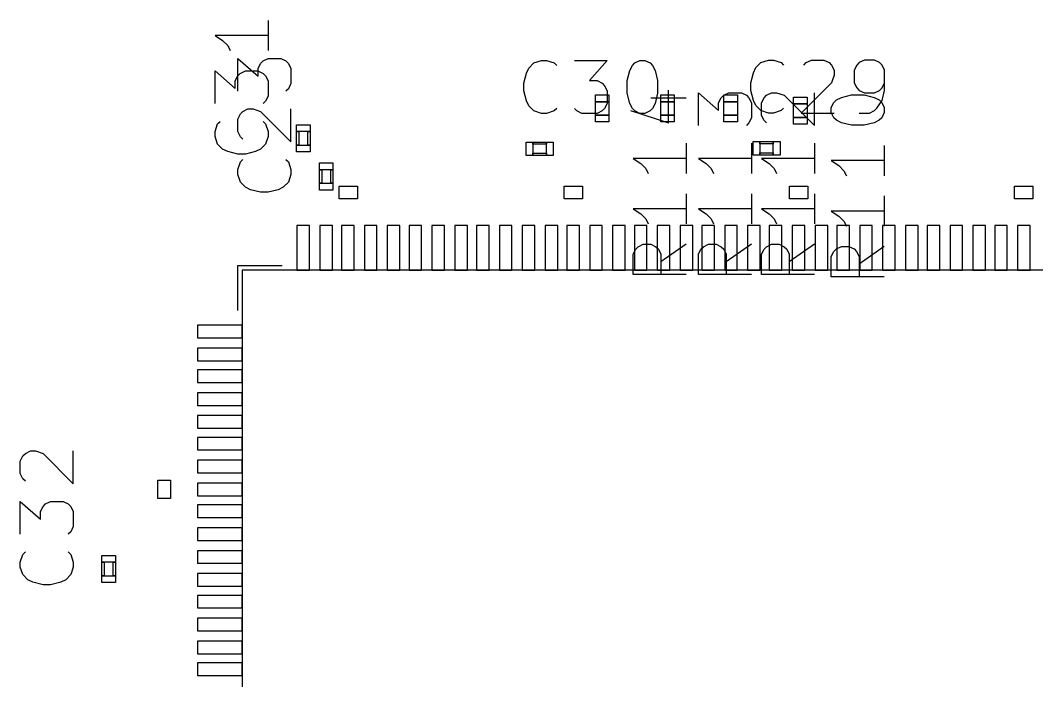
# Model space of a CAD drawing. Header units: millimetres. Extents: x -1 to 260, y -75 to 300.
# Drawn here: x 59.38 to 81.95, y 103.23 to 117.88 of the extents above; entities that cross this region are included whole.
import ezdxf

# ---------------------------------------------------------------- set-up
doc = ezdxf.new("R2010")
doc.units = ezdxf.units.MM
doc.layers.add('F.Fab', color=9, linetype='CONTINUOUS', true_color=0xafafaf)
doc.layers.add('F.Silkscreen', color=41, linetype='CONTINUOUS', true_color=0xf2eda1)

msp = doc.modelspace()

# ---------------------------------------------------------------- linework, layer by layer
at = {"layer": 'F.Fab', "linetype": 'CONTINUOUS'}
for p, q in [((72.15, 116.08), (72.15, 116.23)), ((72.15, 116.23), (72.45, 116.23)), ((72.45, 116.23), (72.45, 116.08)), ((73.6, 116.08), (73.6, 116.23)), ((73.6, 116.23), (73.9, 116.23)), ((73.9, 116.23), (73.9, 116.08)), ((75, 116.08), (75, 116.23)), ((75, 116.23), (75.3, 116.23)), ((75.3, 116.23), (75.3, 116.08)), ((72.45, 116.08), (72.15, 116.08)), ((73.9, 116.08), (73.6, 116.08)), ((75.3, 116.08), (75, 116.08)), ((76.55, 116.03), (76.55, 116.18)), ((76.55, 116.18), (76.85, 116.18)), ((76.85, 116.03), (76.55, 116.03)), ((76.85, 116.18), (76.85, 116.03)), ((72.15, 115.63), (72.15, 115.78)), ((72.15, 115.78), (72.45, 115.78)), ((72.45, 115.78), (72.45, 115.63)), ((73.6, 115.63), (73.6, 115.78)), ((73.6, 115.78), (73.9, 115.78)), ((73.9, 115.78), (73.9, 115.63)), ((75, 115.63), (75, 115.78)), ((75, 115.78), (75.3, 115.78)), ((75.3, 115.78), (75.3, 115.63)), ((65.513265, 115.414737), (65.513265, 115.564737)), ((65.513265, 115.564737), (65.813265, 115.564737)), ((65.813265, 115.564737), (65.813265, 115.414737)), ((72.45, 115.63), (72.15, 115.63)), ((73.9, 115.63), (73.6, 115.63)), ((75.3, 115.63), (75, 115.63)), ((76.55, 115.58), (76.55, 115.73)), ((76.55, 115.73), (76.85, 115.73)), ((76.85, 115.58), (76.55, 115.58)), ((76.85, 115.73), (76.85, 115.58)), ((65.513265, 115.114737), (65.513265, 115.414737)), ((65.513265, 115.414737), (65.563265, 115.414737)), ((65.813265, 115.414737), (65.513265, 115.414737)), ((65.563265, 115.414737), (65.563265, 115.114737)), ((65.763265, 115.114737), (65.763265, 115.414737)), ((65.763265, 115.414737), (65.813265, 115.414737)), ((65.813265, 115.414737), (65.813265, 115.114737)), ((65.563265, 115.114737), (65.513265, 115.114737)), ((65.513265, 114.964737), (65.513265, 115.114737)), ((65.513265, 115.114737), (65.813265, 115.114737)), ((65.813265, 115.114737), (65.763265, 115.114737)), ((65.813265, 115.114737), (65.813265, 114.964737)), ((70.609368, 114.884618), (70.609368, 115.184618)), ((70.609368, 115.184618), (70.759368, 115.184618)), ((70.759368, 115.184618), (70.759368, 114.884618)), ((70.759368, 115.134618), (70.759368, 115.184618)), ((70.759368, 115.184618), (71.059368, 115.184618)), ((71.059368, 115.134618), (70.759368, 115.134618)), ((71.059368, 115.184618), (71.059368, 115.134618)), ((71.059368, 114.884618), (71.059368, 115.184618)), ((71.059368, 115.184618), (71.209368, 115.184618)), ((71.209368, 115.184618), (71.209368, 114.884618)), ((75.648571, 114.892812), (75.648571, 115.192812)), ((75.648571, 115.192812), (75.798571, 115.192812)), ((75.798571, 115.192812), (75.798571, 114.892812)), ((75.798571, 115.142812), (75.798571, 115.192812)), ((75.798571, 115.192812), (76.098571, 115.192812)), ((76.098571, 115.142812), (75.798571, 115.142812)), ((76.098571, 115.192812), (76.098571, 115.142812)), ((76.098571, 114.892812), (76.098571, 115.192812)), ((76.098571, 115.192812), (76.248571, 115.192812)), ((76.248571, 115.192812), (76.248571, 114.892812)), ((65.813265, 114.964737), (65.513265, 114.964737)), ((70.759368, 114.884618), (70.609368, 114.884618)), ((70.759368, 114.884618), (70.759368, 114.934618)), ((70.759368, 114.934618), (71.059368, 114.934618)), ((71.059368, 114.884618), (70.759368, 114.884618)), ((71.059368, 114.934618), (71.059368, 114.884618)), ((71.209368, 114.884618), (71.059368, 114.884618)), ((75.798571, 114.892812), (75.648571, 114.892812)), ((75.798571, 114.892812), (75.798571, 114.942812)), ((75.798571, 114.942812), (76.098571, 114.942812)), ((76.098571, 114.892812), (75.798571, 114.892812)), ((76.098571, 114.942812), (76.098571, 114.892812)), ((76.248571, 114.892812), (76.098571, 114.892812)), ((66.02, 114.57), (66.02, 114.72)), ((66.02, 114.72), (66.32, 114.72)), ((66.32, 114.72), (66.32, 114.57)), ((66.02, 114.27), (66.02, 114.57)), ((66.02, 114.57), (66.07, 114.57)), ((66.32, 114.57), (66.02, 114.57)), ((66.07, 114.57), (66.07, 114.27)), ((66.27, 114.27), (66.27, 114.57)), ((66.27, 114.57), (66.32, 114.57)), ((66.32, 114.57), (66.32, 114.27)), ((66.07, 114.27), (66.02, 114.27)), ((66.02, 114.12), (66.02, 114.27)), ((66.02, 114.27), (66.32, 114.27)), ((66.32, 114.27), (66.27, 114.27)), ((66.32, 114.27), (66.32, 114.12)), ((66.32, 114.12), (66.02, 114.12)), ((65.52, 113.3298), (65.52, 112.3392)), ((65.7994, 113.3298), (65.52, 113.3298)), ((65.7994, 112.3392), (65.7994, 113.3298)), ((66.028, 113.3298), (66.028, 112.3392)), ((66.3074, 113.3298), (66.028, 113.3298)), ((66.3074, 112.3392), (66.3074, 113.3298)), ((66.5106, 113.3298), (66.5106, 112.3392)), ((66.79, 113.3298), (66.5106, 113.3298)), ((66.79, 112.3392), (66.79, 113.3298)), ((67.0186, 113.3298), (67.0186, 112.3392)), ((67.298, 113.3298), (67.0186, 113.3298)), ((67.298, 112.3392), (67.298, 113.3298)), ((67.5266, 113.3298), (67.5266, 112.3392)), ((67.806, 113.3298), (67.5266, 113.3298)), ((67.806, 112.3392), (67.806, 113.3298)), ((68.0092, 113.3298), (68.0092, 112.3392)), ((68.2886, 113.3298), (68.0092, 113.3298)), ((68.2886, 112.3392), (68.2886, 113.3298)), ((68.5172, 113.3298), (68.5172, 112.3392)), ((68.7966, 113.3298), (68.5172, 113.3298)), ((68.7966, 112.3392), (68.7966, 113.3298)), ((69.0252, 113.3298), (69.0252, 112.3392)), ((69.3046, 113.3298), (69.0252, 113.3298)), ((69.3046, 112.3392), (69.3046, 113.3298)), ((69.5078, 113.3298), (69.5078, 112.3392)), ((69.7872, 113.3298), (69.5078, 113.3298)), ((69.7872, 112.3392), (69.7872, 113.3298)), ((70.0158, 113.3298), (70.0158, 112.3392)), ((70.2952, 113.3298), (70.0158, 113.3298)), ((70.2952, 112.3392), (70.2952, 113.3298)), ((70.5238, 113.3298), (70.5238, 112.3392)), ((70.8032, 113.3298), (70.5238, 113.3298)), ((70.8032, 112.3392), (70.8032, 113.3298)), ((71.0318, 113.3298), (71.0318, 112.3392)), ((71.3112, 113.3298), (71.0318, 113.3298)), ((71.3112, 112.3392), (71.3112, 113.3298)), ((71.5144, 113.3298), (71.5144, 112.3392)), ((71.7938, 113.3298), (71.5144, 113.3298)), ((71.7938, 112.3392), (71.7938, 113.3298)), ((72.0224, 113.3298), (72.0224, 112.3392)), ((72.3018, 113.3298), (72.0224, 113.3298)), ((72.3018, 112.3392), (72.3018, 113.3298)), ((72.5304, 113.3298), (72.5304, 112.3392)), ((72.8098, 113.3298), (72.5304, 113.3298)), ((72.8098, 112.3392), (72.8098, 113.3298)), ((73.013, 113.3298), (73.013, 112.3392)), ((73.2924, 113.3298), (73.013, 113.3298)), ((73.2924, 112.3392), (73.2924, 113.3298)), ((73.521, 113.3298), (73.521, 112.3392)), ((73.8004, 113.3298), (73.521, 113.3298)), ((73.8004, 112.3392), (73.8004, 113.3298)), ((74.029, 113.3298), (74.029, 112.3392)), ((74.3084, 113.3298), (74.029, 113.3298)), ((74.3084, 112.3392), (74.3084, 113.3298)), ((74.5116, 113.3298), (74.5116, 112.3392)), ((74.791, 113.3298), (74.5116, 113.3298)), ((74.791, 112.3392), (74.791, 113.3298)), ((75.0196, 113.3298), (75.0196, 112.3392)), ((75.299, 113.3298), (75.0196, 113.3298)), ((75.299, 112.3392), (75.299, 113.3298)), ((75.5276, 113.3298), (75.5276, 112.3392)), ((75.807, 113.3298), (75.5276, 113.3298)), ((75.807, 112.3392), (75.807, 113.3298)), ((76.0102, 113.3298), (76.0102, 112.3392)), ((76.2896, 113.3298), (76.0102, 113.3298)), ((76.2896, 112.3392), (76.2896, 113.3298)), ((76.5182, 113.3298), (76.5182, 112.3392)), ((76.7976, 113.3298), (76.5182, 113.3298)), ((76.7976, 112.3392), (76.7976, 113.3298)), ((77.0262, 113.3298), (77.0262, 112.3392)), ((77.3056, 113.3298), (77.0262, 113.3298)), ((77.3056, 112.3392), (77.3056, 113.3298)), ((77.5088, 113.3298), (77.5088, 112.3392)), ((77.7882, 113.3298), (77.5088, 113.3298)), ((77.7882, 112.3392), (77.7882, 113.3298)), ((78.0168, 113.3298), (78.0168, 112.3392)), ((78.2962, 113.3298), (78.0168, 113.3298)), ((78.2962, 112.3392), (78.2962, 113.3298)), ((78.5248, 113.3298), (78.5248, 112.3392)), ((78.8042, 113.3298), (78.5248, 113.3298)), ((78.8042, 112.3392), (78.8042, 113.3298)), ((79.0328, 113.3298), (79.0328, 112.3392)), ((79.3122, 113.3298), (79.0328, 113.3298)), ((79.3122, 112.3392), (79.3122, 113.3298)), ((79.5154, 113.3298), (79.5154, 112.3392)), ((79.7948, 113.3298), (79.5154, 113.3298)), ((79.7948, 112.3392), (79.7948, 113.3298)), ((80.0234, 113.3298), (80.0234, 112.3392)), ((80.3028, 113.3298), (80.0234, 113.3298)), ((80.3028, 112.3392), (80.3028, 113.3298)), ((80.5314, 113.3298), (80.5314, 112.3392)), ((80.8108, 113.3298), (80.5314, 113.3298)), ((80.8108, 112.3392), (80.8108, 113.3298)), ((81.014, 113.3298), (81.014, 112.3392)), ((81.2934, 113.3298), (81.014, 113.3298)), ((81.2934, 112.3392), (81.2934, 113.3298)), ((81.522, 113.3298), (81.522, 112.3392)), ((81.8014, 113.3298), (81.522, 113.3298)), ((81.8014, 112.3392), (81.8014, 113.3298)), ((64.3008, 112.3392), (64.3008, 92.1208)), ((84.5192, 112.3392), (64.3008, 112.3392)), ((65.52, 112.3392), (65.7994, 112.3392)), ((66.028, 112.3392), (66.3074, 112.3392)), ((66.5106, 112.3392), (66.79, 112.3392)), ((67.0186, 112.3392), (67.298, 112.3392)), ((67.5266, 112.3392), (67.806, 112.3392)), ((68.0092, 112.3392), (68.2886, 112.3392)), ((68.5172, 112.3392), (68.7966, 112.3392)), ((69.0252, 112.3392), (69.3046, 112.3392)), ((69.5078, 112.3392), (69.7872, 112.3392)), ((70.0158, 112.3392), (70.2952, 112.3392)), ((70.5238, 112.3392), (70.8032, 112.3392)), ((71.0318, 112.3392), (71.3112, 112.3392)), ((71.5144, 112.3392), (71.7938, 112.3392)), ((72.0224, 112.3392), (72.3018, 112.3392)), ((72.5304, 112.3392), (72.8098, 112.3392)), ((73.013, 112.3392), (73.2924, 112.3392)), ((73.521, 112.3392), (73.8004, 112.3392)), ((74.029, 112.3392), (74.3084, 112.3392)), ((74.5116, 112.3392), (74.791, 112.3392)), ((75.0196, 112.3392), (75.299, 112.3392)), ((75.5276, 112.3392), (75.807, 112.3392)), ((76.0102, 112.3392), (76.2896, 112.3392)), ((76.5182, 112.3392), (76.7976, 112.3392)), ((77.0262, 112.3392), (77.3056, 112.3392)), ((77.5088, 112.3392), (77.7882, 112.3392)), ((78.0168, 112.3392), (78.2962, 112.3392)), ((78.5248, 112.3392), (78.8042, 112.3392)), ((79.0328, 112.3392), (79.3122, 112.3392)), ((79.5154, 112.3392), (79.7948, 112.3392)), ((80.0234, 112.3392), (80.3028, 112.3392)), ((80.5314, 112.3392), (80.8108, 112.3392)), ((81.014, 112.3392), (81.2934, 112.3392)), ((81.522, 112.3392), (81.8014, 112.3392)), ((63.3102, 111.12), (63.3102, 110.8406)), ((64.3008, 111.12), (63.3102, 111.12)), ((64.3008, 110.8406), (64.3008, 111.12)), ((63.3102, 110.8406), (64.3008, 110.8406)), ((63.3102, 110.612), (63.3102, 110.3326)), ((64.3008, 110.612), (63.3102, 110.612)), ((64.3008, 110.3326), (64.3008, 110.612)), ((63.3102, 110.3326), (64.3008, 110.3326)), ((63.3102, 110.1294), (63.3102, 109.85)), ((64.3008, 110.1294), (63.3102, 110.1294)), ((64.3008, 109.85), (64.3008, 110.1294)), ((63.3102, 109.85), (64.3008, 109.85)), ((63.3102, 109.6214), (63.3102, 109.342)), ((64.3008, 109.6214), (63.3102, 109.6214)), ((64.3008, 109.342), (64.3008, 109.6214)), ((63.3102, 109.342), (64.3008, 109.342)), ((63.3102, 109.1134), (63.3102, 108.834)), ((64.3008, 109.1134), (63.3102, 109.1134)), ((64.3008, 108.834), (64.3008, 109.1134)), ((63.3102, 108.834), (64.3008, 108.834)), ((63.3102, 108.6308), (63.3102, 108.3514)), ((64.3008, 108.6308), (63.3102, 108.6308)), ((64.3008, 108.3514), (64.3008, 108.6308)), ((63.3102, 108.3514), (64.3008, 108.3514)), ((63.3102, 108.1228), (63.3102, 107.8434)), ((64.3008, 108.1228), (63.3102, 108.1228)), ((64.3008, 107.8434), (64.3008, 108.1228)), ((63.3102, 107.8434), (64.3008, 107.8434)), ((63.3102, 107.6148), (63.3102, 107.3354)), ((64.3008, 107.6148), (63.3102, 107.6148)), ((64.3008, 107.3354), (64.3008, 107.6148)), ((63.3102, 107.3354), (64.3008, 107.3354)), ((63.3102, 107.1322), (63.3102, 106.8528)), ((64.3008, 107.1322), (63.3102, 107.1322)), ((64.3008, 106.8528), (64.3008, 107.1322)), ((63.3102, 106.8528), (64.3008, 106.8528)), ((63.3102, 106.6242), (63.3102, 106.3448)), ((64.3008, 106.6242), (63.3102, 106.6242)), ((64.3008, 106.3448), (64.3008, 106.6242)), ((63.3102, 106.3448), (64.3008, 106.3448)), ((63.3102, 106.1162), (63.3102, 105.8368)), ((64.3008, 106.1162), (63.3102, 106.1162)), ((64.3008, 105.8368), (64.3008, 106.1162)), ((61.188821, 105.861028), (61.188821, 106.011028)), ((61.188821, 106.011028), (61.488821, 106.011028)), ((61.188821, 105.561028), (61.188821, 105.861028)), ((61.188821, 105.861028), (61.238821, 105.861028)), ((61.488821, 105.861028), (61.188821, 105.861028)), ((61.238821, 105.861028), (61.238821, 105.561028)), ((61.438821, 105.561028), (61.438821, 105.861028)), ((61.438821, 105.861028), (61.488821, 105.861028)), ((61.488821, 106.011028), (61.488821, 105.861028)), ((61.488821, 105.861028), (61.488821, 105.561028)), ((63.3102, 105.8368), (64.3008, 105.8368)), ((61.238821, 105.561028), (61.188821, 105.561028)), ((61.188821, 105.411028), (61.188821, 105.561028)), ((61.188821, 105.561028), (61.488821, 105.561028)), ((61.488821, 105.411028), (61.188821, 105.411028)), ((61.488821, 105.561028), (61.438821, 105.561028)), ((61.488821, 105.561028), (61.488821, 105.411028)), ((63.3102, 105.6082), (63.3102, 105.3288)), ((64.3008, 105.6082), (63.3102, 105.6082)), ((64.3008, 105.3288), (64.3008, 105.6082)), ((63.3102, 105.3288), (64.3008, 105.3288)), ((63.3102, 105.1256), (63.3102, 104.8462)), ((64.3008, 105.1256), (63.3102, 105.1256)), ((64.3008, 104.8462), (64.3008, 105.1256)), ((63.3102, 104.8462), (64.3008, 104.8462)), ((63.3102, 104.6176), (63.3102, 104.3382)), ((64.3008, 104.6176), (63.3102, 104.6176)), ((64.3008, 104.3382), (64.3008, 104.6176)), ((63.3102, 104.3382), (64.3008, 104.3382)), ((63.3102, 104.1096), (63.3102, 103.8302)), ((64.3008, 104.1096), (63.3102, 104.1096)), ((64.3008, 103.8302), (64.3008, 104.1096)), ((63.3102, 103.8302), (64.3008, 103.8302)), ((63.3102, 103.627), (63.3102, 103.3476)), ((64.3008, 103.627), (63.3102, 103.627)), ((64.3008, 103.3476), (64.3008, 103.627)), ((63.3102, 103.3476), (64.3008, 103.3476))]:
    msp.add_line(p, q, dxfattribs=at)
at = {"layer": 'F.Silkscreen', "linetype": 'CONTINUOUS'}
for p, q in [((64.87942, 117.884664), (64.87942, 117.212362)), ((64.87942, 117.548513), (63.702892, 117.548513)), ((63.702892, 117.548513), (63.870967, 117.436463)), ((63.870967, 117.436463), (63.983017, 117.324412)), ((63.983017, 117.324412), (64.039043, 117.212362)), ((64.209627, 116.3116), (64.209627, 117.039927)), ((64.209627, 117.039927), (64.657828, 116.647751)), ((64.657828, 116.815826), (64.713853, 116.927877)), ((64.713853, 116.927877), (64.769878, 116.983902)), ((64.769878, 116.983902), (64.881928, 117.039927)), ((64.881928, 117.039927), (65.162054, 117.039927)), ((65.162054, 117.039927), (65.274104, 116.983902)), ((65.274104, 116.983902), (65.33013, 116.927877)), ((65.33013, 116.927877), (65.386155, 116.815826)), ((70.672012, 116.826915), (70.784063, 116.938965)), ((70.784063, 116.938965), (70.952138, 116.99499)), ((70.952138, 116.99499), (71.064188, 116.99499)), ((71.064188, 116.99499), (71.232264, 116.938965)), ((71.232264, 116.938965), (71.288289, 116.88294)), ((71.680465, 116.99499), (72.408792, 116.99499)), ((72.408792, 116.99499), (72.016616, 116.546789)), ((72.969043, 116.88294), (73.025069, 116.938965)), ((73.025069, 116.938965), (73.137119, 116.99499)), ((73.137119, 116.99499), (73.249169, 116.99499)), ((73.249169, 116.99499), (73.361219, 116.938965)), ((73.361219, 116.938965), (73.417245, 116.88294)), ((75.711215, 116.835109), (75.823266, 116.947159)), ((75.823266, 116.947159), (75.991341, 117.003184)), ((75.991341, 117.003184), (76.103391, 117.003184)), ((76.103391, 117.003184), (76.271467, 116.947159)), ((76.271467, 116.947159), (76.327492, 116.891134)), ((76.775693, 116.891134), (76.831718, 116.947159)), ((76.831718, 116.947159), (76.943769, 117.003184)), ((76.943769, 117.003184), (77.223894, 117.003184)), ((77.223894, 117.003184), (77.335945, 116.947159)), ((77.335945, 116.947159), (77.39197, 116.891134)), ((78.008246, 116.947159), (77.952221, 116.891134)), ((78.120297, 117.003184), (78.008246, 116.947159)), ((78.344397, 117.003184), (78.120297, 117.003184)), ((78.456448, 116.947159), (78.344397, 117.003184)), ((78.512473, 116.891134), (78.456448, 116.947159)), ((63.702892, 116.035834), (63.702892, 116.764161)), ((63.702892, 116.764161), (64.151093, 116.371985)), ((64.207118, 116.652111), (64.263143, 116.708136)), ((64.263143, 116.708136), (64.375193, 116.764161)), ((64.375193, 116.764161), (64.655319, 116.764161)), ((64.655319, 116.764161), (64.767369, 116.708136)), ((64.657828, 116.647751), (64.657828, 116.815826)), ((64.767369, 116.708136), (64.823395, 116.652111)), ((65.386155, 116.815826), (65.386155, 116.479675)), ((70.559962, 116.490764), (70.615987, 116.714865)), ((70.615987, 116.714865), (70.672012, 116.826915)), ((72.856993, 116.546789), (72.913018, 116.77089)), ((72.913018, 116.77089), (72.969043, 116.88294)), ((73.417245, 116.88294), (73.47327, 116.77089)), ((73.47327, 116.77089), (73.529295, 116.546789)), ((75.599165, 116.498958), (75.65519, 116.723059)), ((75.65519, 116.723059), (75.711215, 116.835109)), ((77.39197, 116.891134), (77.447995, 116.779084)), ((77.447995, 116.779084), (77.447995, 116.667034)), ((77.952221, 116.891134), (77.896196, 116.779084)), ((77.896196, 116.779084), (77.896196, 116.498958)), ((78.568498, 116.779084), (78.512473, 116.891134)), ((78.568498, 116.330883), (78.568498, 116.779084)), ((64.151093, 116.54006), (64.207118, 116.652111)), ((64.151093, 116.371985), (64.151093, 116.54006)), ((64.823395, 116.652111), (64.87942, 116.54006)), ((64.87942, 116.54006), (64.87942, 116.203909)), ((65.386155, 116.479675), (65.33013, 116.367625)), ((70.559962, 116.322689), (70.559962, 116.490764)), ((72.016616, 116.546789), (72.184691, 116.546789)), ((72.184691, 116.546789), (72.296742, 116.490764)), ((72.296742, 116.490764), (72.352767, 116.434739)), ((72.856993, 116.266664), (72.856993, 116.546789)), ((73.529295, 116.546789), (73.529295, 116.266664)), ((75.599165, 116.330883), (75.599165, 116.498958)), ((77.39197, 116.498958), (76.719668, 115.826656)), ((77.447995, 116.667034), (77.39197, 116.498958)), ((77.896196, 116.498958), (77.952221, 116.386908)), ((78.512473, 116.386908), (78.568498, 116.498958)), ((65.33013, 116.367625), (65.274104, 116.3116)), ((70.615987, 116.098588), (70.559962, 116.322689)), ((72.352767, 116.434739), (72.408792, 116.322689)), ((72.408792, 116.322689), (72.408792, 116.042563)), ((72.913018, 116.042563), (72.856993, 116.266664)), ((73.529295, 116.266664), (73.47327, 116.042563)), ((73.770516, 115.607103), (73.770516, 116.33543)), ((74.436164, 115.551078), (74.436164, 116.279405)), ((74.436164, 116.279405), (74.884365, 115.887229)), ((74.996415, 116.22338), (75.108465, 116.279405)), ((75.108465, 116.279405), (75.388591, 116.279405)), ((75.388591, 116.279405), (75.500641, 116.22338)), ((75.65519, 116.106782), (75.599165, 116.330883)), ((75.948214, 116.22338), (76.060264, 116.279405)), ((76.060264, 116.279405), (76.172315, 116.279405)), ((76.172315, 116.279405), (76.34039, 116.22338)), ((77.012692, 115.551078), (77.012692, 116.279405)), ((77.610264, 116.17338), (77.834365, 116.229405)), ((77.834365, 116.229405), (78.114491, 116.229405)), ((77.952221, 116.386908), (78.008246, 116.330883)), ((78.008246, 116.330883), (78.120297, 116.274858)), ((78.114491, 116.229405), (78.338591, 116.17338)), ((78.120297, 116.274858), (78.344397, 116.274858)), ((78.344397, 116.274858), (78.456448, 116.330883)), ((78.456448, 116.330883), (78.512473, 116.386908)), ((78.512473, 116.106782), (78.568498, 116.330883)), ((64.823395, 116.091859), (64.767369, 116.035834)), ((64.87942, 116.203909), (64.823395, 116.091859)), ((70.672012, 115.986538), (70.615987, 116.098588)), ((72.15, 115.78), (72.15, 116.08)), ((72.15, 116.08), (72.45, 116.08)), ((72.408792, 116.042563), (72.352767, 115.930513)), ((72.45, 116.08), (72.45, 115.78)), ((72.969043, 115.930513), (72.913018, 116.042563)), ((73.37834, 116.167355), (74.162692, 116.167355)), ((73.47327, 116.042563), (73.417245, 115.930513)), ((73.6, 115.78), (73.6, 116.08)), ((73.6, 116.08), (73.9, 116.08)), ((73.9, 116.08), (73.9, 115.78)), ((74.884365, 116.055304), (74.94039, 116.167355)), ((74.884365, 115.887229), (74.884365, 116.055304)), ((74.94039, 116.167355), (74.996415, 116.22338)), ((75, 115.78), (75, 116.08)), ((75, 116.08), (75.3, 116.08)), ((75.3, 116.08), (75.3, 115.78)), ((75.500641, 116.22338), (75.556667, 116.167355)), ((75.556667, 116.167355), (75.612692, 116.055304)), ((75.612692, 116.055304), (75.612692, 115.719153)), ((75.711215, 115.994732), (75.65519, 116.106782)), ((75.836164, 116.055304), (75.892189, 116.167355)), ((75.836164, 115.775179), (75.836164, 116.055304)), ((75.892189, 116.167355), (75.948214, 116.22338)), ((76.34039, 116.22338), (77.012692, 115.551078)), ((76.55, 115.73), (76.55, 116.03)), ((76.55, 116.03), (76.85, 116.03)), ((76.85, 116.03), (76.85, 115.73)), ((77.386164, 115.949279), (77.442189, 116.061329)), ((77.442189, 116.061329), (77.498214, 116.117355)), ((77.498214, 116.117355), (77.610264, 116.17338)), ((78.338591, 116.17338), (78.450641, 116.117355)), ((78.400422, 115.938707), (78.512473, 116.106782)), ((78.450641, 116.117355), (78.506667, 116.061329)), ((78.506667, 116.061329), (78.562692, 115.949279)), ((64.209627, 115.695323), (64.265652, 115.807374)), ((64.265652, 115.807374), (64.321677, 115.863399)), ((64.321677, 115.863399), (64.433727, 115.919424)), ((64.433727, 115.919424), (64.545778, 115.919424)), ((64.545778, 115.919424), (64.713853, 115.863399)), ((64.713853, 115.863399), (65.386155, 115.191097)), ((65.386155, 115.191097), (65.386155, 115.919424)), ((70.784063, 115.874488), (70.672012, 115.986538)), ((70.952138, 115.818462), (70.784063, 115.874488)), ((71.064188, 115.818462), (70.952138, 115.818462)), ((71.232264, 115.874488), (71.064188, 115.818462)), ((71.288289, 115.930513), (71.232264, 115.874488)), ((71.73649, 115.874488), (71.680465, 115.930513)), ((71.84854, 115.818462), (71.73649, 115.874488)), ((72.184691, 115.818462), (71.84854, 115.818462)), ((72.45, 115.78), (72.15, 115.78)), ((72.296742, 115.874488), (72.184691, 115.818462)), ((72.352767, 115.930513), (72.296742, 115.874488)), ((72.930139, 115.887229), (73.770516, 115.607103)), ((73.025069, 115.874488), (72.969043, 115.930513)), ((73.137119, 115.818462), (73.025069, 115.874488)), ((73.249169, 115.818462), (73.137119, 115.818462)), ((73.361219, 115.874488), (73.249169, 115.818462)), ((73.417245, 115.930513), (73.361219, 115.874488)), ((73.9, 115.78), (73.6, 115.78)), ((75.3, 115.78), (75, 115.78)), ((75.823266, 115.882682), (75.711215, 115.994732)), ((75.991341, 115.826656), (75.823266, 115.882682)), ((75.892189, 115.663128), (75.836164, 115.775179)), ((76.103391, 115.826656), (75.991341, 115.826656)), ((76.271467, 115.882682), (76.103391, 115.826656)), ((76.327492, 115.938707), (76.271467, 115.882682)), ((76.719668, 115.826656), (77.447995, 115.826656)), ((77.386164, 115.837229), (77.386164, 115.949279)), ((77.442189, 115.725179), (77.386164, 115.837229)), ((78.008246, 115.826656), (78.232347, 115.826656)), ((78.232347, 115.826656), (78.344397, 115.882682)), ((78.344397, 115.882682), (78.400422, 115.938707)), ((78.562692, 115.837229), (78.506667, 115.725179)), ((78.562692, 115.949279), (78.562692, 115.837229)), ((63.702892, 115.419557), (63.758917, 115.587633)), ((63.758917, 115.587633), (63.814942, 115.643658)), ((64.209627, 115.415198), (64.209627, 115.695323)), ((64.767369, 115.643658), (64.823395, 115.587633)), ((64.823395, 115.587633), (64.87942, 115.419557)), ((75.556667, 115.607103), (75.500641, 115.551078)), ((75.612692, 115.719153), (75.556667, 115.607103)), ((75.948214, 115.607103), (75.892189, 115.663128)), ((76.85, 115.73), (76.55, 115.73)), ((77.498214, 115.669153), (77.442189, 115.725179)), ((77.610264, 115.613128), (77.498214, 115.669153)), ((77.834365, 115.557103), (77.610264, 115.613128)), ((78.114491, 115.557103), (77.834365, 115.557103)), ((78.338591, 115.613128), (78.114491, 115.557103)), ((78.450641, 115.669153), (78.338591, 115.613128)), ((78.506667, 115.725179), (78.450641, 115.669153)), ((63.702892, 115.307507), (63.702892, 115.419557)), ((64.265652, 115.303147), (64.209627, 115.415198)), ((64.87942, 115.419557), (64.87942, 115.307507)), ((63.758917, 115.139432), (63.702892, 115.307507)), ((63.870967, 115.027381), (63.758917, 115.139432)), ((64.321677, 115.247122), (64.265652, 115.303147)), ((64.823395, 115.139432), (64.711344, 115.027381)), ((64.87942, 115.307507), (64.823395, 115.139432)), ((74.162692, 115.158902), (74.162692, 114.4866)), ((75.612692, 115.158902), (75.612692, 114.4866)), ((77.012692, 115.158902), (77.012692, 114.4866)), ((78.562692, 115.108902), (78.562692, 114.4366)), ((63.983017, 114.971356), (63.870967, 115.027381)), ((64.207118, 114.915331), (63.983017, 114.971356)), ((64.375193, 114.915331), (64.207118, 114.915331)), ((64.599294, 114.971356), (64.375193, 114.915331)), ((64.711344, 115.027381), (64.599294, 114.971356)), ((64.209627, 114.57482), (64.265652, 114.742896)), ((64.265652, 114.742896), (64.321677, 114.798921)), ((65.274104, 114.798921), (65.33013, 114.742896)), ((65.33013, 114.742896), (65.386155, 114.57482)), ((74.162692, 114.822751), (72.986164, 114.822751)), ((72.986164, 114.822751), (73.154239, 114.710701)), ((73.154239, 114.710701), (73.266289, 114.59865)), ((75.612692, 114.822751), (74.436164, 114.822751)), ((74.436164, 114.822751), (74.604239, 114.710701)), ((74.604239, 114.710701), (74.716289, 114.59865)), ((77.012692, 114.822751), (75.836164, 114.822751)), ((75.836164, 114.822751), (76.004239, 114.710701)), ((76.004239, 114.710701), (76.116289, 114.59865)), ((78.562692, 114.772751), (77.386164, 114.772751)), ((77.386164, 114.772751), (77.554239, 114.660701)), ((77.554239, 114.660701), (77.666289, 114.54865)), ((64.209627, 114.46277), (64.209627, 114.57482)), ((64.265652, 114.294695), (64.209627, 114.46277)), ((65.386155, 114.46277), (65.33013, 114.294695)), ((65.386155, 114.57482), (65.386155, 114.46277)), ((73.266289, 114.59865), (73.322315, 114.4866)), ((74.716289, 114.59865), (74.772315, 114.4866)), ((76.116289, 114.59865), (76.172315, 114.4866)), ((77.666289, 114.54865), (77.722315, 114.4366)), ((64.377702, 114.182644), (64.265652, 114.294695)), ((65.33013, 114.294695), (65.218079, 114.182644)), ((66.4568, 113.9267), (66.4568, 114.2061)), ((66.4568, 114.2061), (66.8632, 114.2061)), ((66.8632, 114.2061), (66.8632, 113.9267)), ((71.4568, 113.9267), (71.4568, 114.2061)), ((71.4568, 114.2061), (71.8632, 114.2061)), ((71.8632, 114.2061), (71.8632, 113.9267)), ((76.4568, 113.9267), (76.4568, 114.2061)), ((76.4568, 114.2061), (76.8632, 114.2061)), ((76.8632, 114.2061), (76.8632, 113.9267)), ((81.4568, 113.9267), (81.4568, 114.2061)), ((81.4568, 114.2061), (81.8632, 114.2061)), ((81.8632, 114.2061), (81.8632, 113.9267)), ((64.489752, 114.126619), (64.377702, 114.182644)), ((64.713853, 114.070594), (64.489752, 114.126619)), ((64.881928, 114.070594), (64.713853, 114.070594)), ((65.106029, 114.126619), (64.881928, 114.070594)), ((65.218079, 114.182644), (65.106029, 114.126619)), ((74.162692, 114.038399), (74.162692, 113.366097)), ((75.612692, 114.038399), (75.612692, 113.366097)), ((77.012692, 114.038399), (77.012692, 113.366097)), ((78.562692, 113.988399), (78.562692, 113.316097)), ((66.8632, 113.9267), (66.4568, 113.9267)), ((71.8632, 113.9267), (71.4568, 113.9267)), ((76.8632, 113.9267), (76.4568, 113.9267)), ((81.8632, 113.9267), (81.4568, 113.9267)), ((74.162692, 113.702248), (72.986164, 113.702248)), ((72.986164, 113.702248), (73.154239, 113.590198)), ((73.154239, 113.590198), (73.266289, 113.478147)), ((75.612692, 113.702248), (74.436164, 113.702248)), ((74.436164, 113.702248), (74.604239, 113.590198)), ((74.604239, 113.590198), (74.716289, 113.478147)), ((77.012692, 113.702248), (75.836164, 113.702248)), ((75.836164, 113.702248), (76.004239, 113.590198)), ((76.004239, 113.590198), (76.116289, 113.478147)), ((78.562692, 113.652248), (77.386164, 113.652248)), ((77.386164, 113.652248), (77.554239, 113.540198)), ((77.554239, 113.540198), (77.666289, 113.428147)), ((73.266289, 113.478147), (73.322315, 113.366097)), ((74.716289, 113.478147), (74.772315, 113.366097)), ((76.116289, 113.478147), (76.172315, 113.366097)), ((77.666289, 113.428147), (77.722315, 113.316097)), ((73.042189, 112.805846), (73.098214, 112.861871)), ((73.098214, 112.861871), (73.210264, 112.917896)), ((73.210264, 112.917896), (73.37834, 112.917896)), ((73.37834, 112.917896), (73.49039, 112.861871)), ((73.49039, 112.861871), (73.546415, 112.805846)), ((74.162692, 112.917896), (73.60244, 112.52572)), ((74.492189, 112.805846), (74.548214, 112.861871)), ((74.548214, 112.861871), (74.660264, 112.917896)), ((74.660264, 112.917896), (74.82834, 112.917896)), ((74.82834, 112.917896), (74.94039, 112.861871)), ((74.94039, 112.861871), (74.996415, 112.805846)), ((75.612692, 112.917896), (75.05244, 112.52572)), ((75.892189, 112.805846), (75.948214, 112.861871)), ((75.948214, 112.861871), (76.060264, 112.917896)), ((76.060264, 112.917896), (76.22834, 112.917896)), ((76.22834, 112.917896), (76.34039, 112.861871)), ((76.34039, 112.861871), (76.396415, 112.805846)), ((77.012692, 112.917896), (76.45244, 112.52572)), ((77.498214, 112.811871), (77.610264, 112.867896)), ((77.610264, 112.867896), (77.77834, 112.867896)), ((77.77834, 112.867896), (77.89039, 112.811871)), ((78.562692, 112.867896), (78.00244, 112.47572)), ((72.986164, 112.693795), (73.042189, 112.805846)), ((72.986164, 112.245594), (72.986164, 112.693795)), ((73.546415, 112.805846), (73.60244, 112.693795)), ((73.60244, 112.693795), (73.60244, 112.245594)), ((74.436164, 112.693795), (74.492189, 112.805846)), ((74.436164, 112.245594), (74.436164, 112.693795)), ((74.996415, 112.805846), (75.05244, 112.693795)), ((75.05244, 112.693795), (75.05244, 112.245594)), ((75.836164, 112.693795), (75.892189, 112.805846)), ((75.836164, 112.245594), (75.836164, 112.693795)), ((76.396415, 112.805846), (76.45244, 112.693795)), ((76.45244, 112.693795), (76.45244, 112.245594)), ((77.386164, 112.643795), (77.442189, 112.755846)), ((77.386164, 112.195594), (77.386164, 112.643795)), ((77.442189, 112.755846), (77.498214, 112.811871)), ((77.89039, 112.811871), (77.946415, 112.755846)), ((77.946415, 112.755846), (78.00244, 112.643795)), ((78.00244, 112.643795), (78.00244, 112.195594)), ((64.1992, 112.4408), (64.1992, 111.4502)), ((65.1898, 112.4408), (64.1992, 112.4408)), ((74.162692, 112.245594), (72.986164, 112.245594)), ((75.612692, 112.245594), (74.436164, 112.245594)), ((77.012692, 112.245594), (75.836164, 112.245594)), ((78.562692, 112.195594), (77.386164, 112.195594)), ((59.490498, 108.27493), (59.602548, 108.330955)), ((59.602548, 108.330955), (59.714599, 108.330955)), ((59.714599, 108.330955), (59.882674, 108.27493)), ((60.554976, 107.602628), (60.554976, 108.330955)), ((59.378448, 108.106854), (59.434473, 108.218905)), ((59.378448, 107.826729), (59.378448, 108.106854)), ((59.434473, 108.218905), (59.490498, 108.27493)), ((59.882674, 108.27493), (60.554976, 107.602628)), ((59.434473, 107.714678), (59.378448, 107.826729)), ((59.490498, 107.658653), (59.434473, 107.714678)), ((62.4339, 107.2768), (62.4339, 107.6832)), ((62.4339, 107.6832), (62.7133, 107.6832)), ((62.7133, 107.6832), (62.7133, 107.2768)), ((59.378448, 106.482125), (59.378448, 107.210452)), ((59.378448, 107.210452), (59.826649, 106.818276)), ((59.938699, 107.154427), (60.050749, 107.210452)), ((60.050749, 107.210452), (60.330875, 107.210452)), ((60.330875, 107.210452), (60.442925, 107.154427)), ((62.7133, 107.2768), (62.4339, 107.2768)), ((59.826649, 106.986351), (59.882674, 107.098402)), ((59.826649, 106.818276), (59.826649, 106.986351)), ((59.882674, 107.098402), (59.938699, 107.154427)), ((60.442925, 107.154427), (60.498951, 107.098402)), ((60.498951, 107.098402), (60.554976, 106.986351)), ((60.554976, 106.986351), (60.554976, 106.6502)), ((60.498951, 106.53815), (60.442925, 106.482125)), ((60.554976, 106.6502), (60.498951, 106.53815)), ((59.434473, 106.033924), (59.490498, 106.089949)), ((60.442925, 106.089949), (60.498951, 106.033924)), ((59.378448, 105.865848), (59.434473, 106.033924)), ((59.378448, 105.753798), (59.378448, 105.865848)), ((60.498951, 106.033924), (60.554976, 105.865848)), ((60.554976, 105.865848), (60.554976, 105.753798)), ((59.434473, 105.585723), (59.378448, 105.753798)), ((60.554976, 105.753798), (60.498951, 105.585723)), ((59.546523, 105.473672), (59.434473, 105.585723)), ((59.658573, 105.417647), (59.546523, 105.473672)), ((59.882674, 105.361622), (59.658573, 105.417647)), ((60.27485, 105.417647), (60.050749, 105.361622)), ((60.3869, 105.473672), (60.27485, 105.417647)), ((60.498951, 105.585723), (60.3869, 105.473672)), ((60.050749, 105.361622), (59.882674, 105.361622))]:
    msp.add_line(p, q, dxfattribs=at)

doc.saveas('drawing.dxf')
